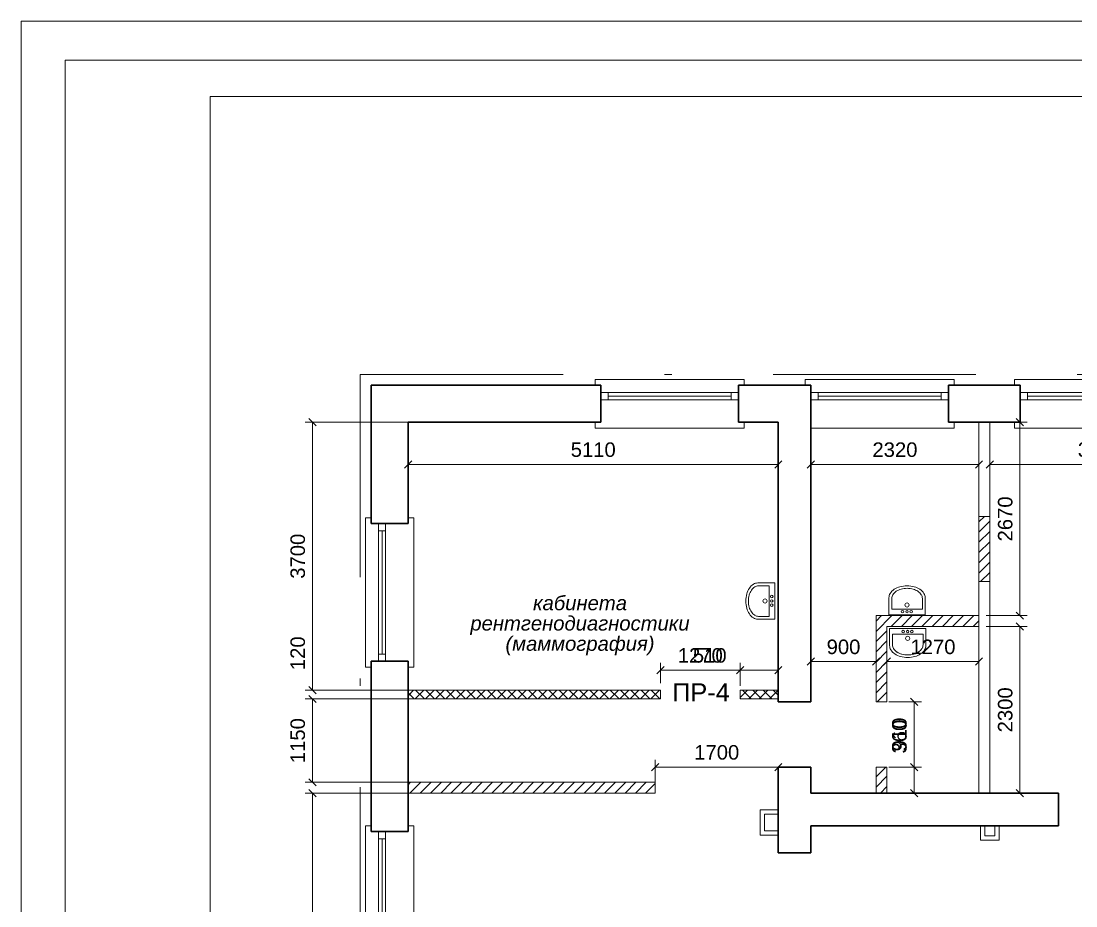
# Model space of a CAD drawing. Header units: metres. Extents: x 14591 to 15202, y 5442 to 5571.
# Drawn here: x 14765.25 to 14779.81, y 5496.13 to 5508.34 of the extents above; entities that cross this region are included whole.
import ezdxf
from ezdxf.enums import TextEntityAlignment as Align

# ---------------------------------------------------------------- set-up
doc = ezdxf.new("R2010")
doc.units = ezdxf.units.M
doc.header["$MEASUREMENT"] = 0
doc.linetypes.add('DGN Style 4', pattern=[5.601258, 2.79888, -1.39944, 0.003499, -1.39944])
doc.layers.get('Defpoints').update_dxf_attribs({"lineweight": 0})
for name, color, linetype, lineweight in [('Level 44', 7, 'Continuous', 0), ('Level 50', 7, 'Continuous', 0), ('Level 63', 7, 'Continuous', 0), ('Стены', 7, 'Continuous', 13)]:
    doc.layers.add(name, color=color, linetype=linetype, lineweight=lineweight)
doc.styles.add('Style-Arial', font='arial.ttf')
doc.styles.add('Style-Arial IF', font='ariali.ttf')
doc.styles.add('Style-txt', font='txt.shx')
doc.dimstyles.new('100', dxfattribs={"dimtxt": 0.25, "dimasz": 0.1875, "dimexe": 0.125, "dimexo": 0.125, "dimgap": 0.0625, "dimtad": 1, "dimdec": 0, "dimlfac": 1000, "dimzin": 11, "dimdsep": 46, "dimtxsty": 'Style-txt', "dimblk": 'OBLIQUE', "dimcen": 0.09, "dimadec": 0, "dimazin": 3, "dimtfac": 1, "dimtdec": 0, "dimtmove": 0, "dimatfit": 3, "dimldrblk": 'TerminatorOpen', "dimfxl": 1, "dimfrac": 2, "dimtzin": 11, "dimlwd": 0, "dimlwe": 0, "dimarcsym": 0})

# ---------------------------------------------------------------- blocks, each defined once
blk = doc.blocks.new('*U150')
at = {"layer": 'Level 50', "color": 7, "linetype": 'Continuous', "lineweight": 0}
for p, q in [((-20.487, 14.5), (20.513, 14.5)), ((-20.487, -14.5), (-20.487, 14.5))]:
    blk.add_line(p, q, dxfattribs=at)
at = {"layer": 'Level 50', "color": 7, "linetype": 'Continuous', "lineweight": 13}
for q in [(20.013, 14), (-18.487, -14)]:
    blk.add_line((-18.487, 14), q, dxfattribs=at)
blk = doc.blocks.new('формат_А3')
at = {"layer": 'Level 50', "color": 7, "linetype": 'Continuous', "lineweight": 13}
blk.add_blockref('*U150', (20.487, -14.5), dxfattribs=at)
blk = doc.blocks.new('*U54')
at = {"layer": 'Стены', "color": 7, "linetype": 'Continuous', "lineweight": 0}
for p, q in [((-0.335, -1.03), (-0.335, 1.03)), ((-0.255, 1.03), (-0.335, 1.03)), ((0.335, 1.03), (0.255, 1.03)), ((0.335, -1.03), (0.335, 1.03)), ((-0.155, 0.85), (-0.155, -0.85)), ((-0.105, 0.85), (-0.105, -0.85)), ((-0.055, 0.85), (-0.055, -0.85)), ((-0.255, -1.03), (-0.335, -1.03)), ((0.255, -1.03), (0.335, -1.03))]:
    blk.add_line(p, q, dxfattribs=at)
at = {"layer": 'Стены', "color": 7, "linetype": 'Continuous', "lineweight": 30}
for p, q in [((0.255, 0.95), (-0.255, 0.95)), ((0.255, -0.95), (-0.255, -0.95))]:
    blk.add_line(p, q, dxfattribs=at)
at = {"layer": 'Стены', "color": 7, "linetype": 'Continuous', "lineweight": 13, "flags": 128}
for points in [[(-0.155, 0.85), (-0.155, 0.95), (-0.055, 0.95), (-0.055, 0.85), (-0.155, 0.85)], [(-0.155, -0.95), (-0.155, -0.85), (-0.055, -0.85), (-0.055, -0.95), (-0.155, -0.95)]]:
    blk.add_lwpolyline(points, close=True, dxfattribs=at)
blk = doc.blocks.new('*U50')
at = {"layer": 'Стены', "color": 7, "linetype": 'Continuous', "lineweight": 0}
for p, q in [((-1.03, 0.335), (1.03, 0.335)), ((-1.03, 0.255), (-1.03, 0.335)), ((1.03, 0.255), (1.03, 0.335)), ((0.85, 0.155), (-0.85, 0.155)), ((0.85, 0.105), (-0.85, 0.105)), ((0.85, 0.055), (-0.85, 0.055)), ((1.03, -0.335), (1.03, -0.255)), ((-0.95, -0.335), (1.03, -0.335))]:
    blk.add_line(p, q, dxfattribs=at)
at = {"layer": 'Стены', "color": 7, "linetype": 'Continuous', "lineweight": 30}
for p, q in [((-0.95, -0.255), (-0.95, 0.255)), ((0.95, -0.255), (0.95, 0.255))]:
    blk.add_line(p, q, dxfattribs=at)
at = {"layer": 'Стены', "color": 7, "linetype": 'Continuous', "lineweight": 13, "flags": 128}
for points in [[(-0.95, 0.155), (-0.85, 0.155), (-0.85, 0.055), (-0.95, 0.055), (-0.95, 0.155)], [(0.85, 0.155), (0.95, 0.155), (0.95, 0.055), (0.85, 0.055), (0.85, 0.155)]]:
    blk.add_lwpolyline(points, close=True, dxfattribs=at)
blk = doc.blocks.new('_Oblique')
at = {"color": 0, "linetype": 'ByBlock', "lineweight": -2}
blk.add_line((0.5, 0.5), (-0.5, -0.5), dxfattribs=at)
blk = doc.blocks.new('*D163')
at = {"color": 7, "linetype": 'Continuous', "lineweight": 0, "transparency": 16777216}
for p, q in [((14776.149, 5502.703), (14776.149, 5502.121)), ((14778.469, 5502.703), (14778.469, 5502.121))]:
    blk.add_line(p, q, dxfattribs=at)
at = {"color": 0, "linetype": 'Continuous', "lineweight": 0, "transparency": 16777216}
blk.add_line((14778.469, 5502.221), (14776.149, 5502.221), dxfattribs=at)
at = {"layer": 'Defpoints', "color": 0, "linetype": 'Continuous', "lineweight": 40, "transparency": 16777216}
for p in [(14776.149, 5502.803), (14778.469, 5502.803), (14776.149, 5502.221)]:
    blk.add_point(p, dxfattribs=at)
at = {"color": 0, "linetype": 'Continuous', "lineweight": 0, "transparency": 16777216, "xscale": 0.1, "yscale": 0.1, "zscale": 0.1, "rotation": 180}
blk.add_blockref('_Oblique', (14776.149, 5502.221), dxfattribs=at)
at = {"color": 0, "linetype": 'Continuous', "lineweight": 0, "transparency": 16777216, "xscale": 0.1, "yscale": 0.1, "zscale": 0.1}
blk.add_blockref('_Oblique', (14778.469, 5502.221), dxfattribs=at)
at = {"color": 0, "linetype": 'Continuous', "lineweight": 0, "transparency": 16777216, "insert": (14777.309, 5502.423), "char_height": 0.2, "attachment_point": 5, "style": 'Style-Arial'}
blk.add_mtext('2320', dxfattribs=at)
blk = doc.blocks.new('TerminatorOpen')
at = {"color": 0, "linetype": 'ByBlock', "lineweight": -2}
for q in [(-1, 0.5), (-1, 0), (-1, -0.5)]:
    blk.add_line((0, 0), q, dxfattribs=at)
blk = doc.blocks.new('*D164')
at = {"color": 7, "linetype": 'Continuous', "lineweight": 0, "transparency": 16777216}
for p, q in [((14778.619, 5502.703), (14778.619, 5502.121)), ((14781.669, 5502.703), (14781.669, 5502.121))]:
    blk.add_line(p, q, dxfattribs=at)
at = {"color": 0, "linetype": 'Continuous', "lineweight": 0, "transparency": 16777216}
blk.add_line((14778.619, 5502.221), (14781.669, 5502.221), dxfattribs=at)
at = {"layer": 'Defpoints', "color": 0, "linetype": 'Continuous', "lineweight": 40, "transparency": 16777216}
for p in [(14778.619, 5502.803), (14781.669, 5502.803), (14781.669, 5502.221)]:
    blk.add_point(p, dxfattribs=at)
at = {"color": 0, "linetype": 'Continuous', "lineweight": 0, "transparency": 16777216, "xscale": 0.1, "yscale": 0.1, "zscale": 0.1, "rotation": 180}
blk.add_blockref('_Oblique', (14778.619, 5502.221), dxfattribs=at)
at = {"color": 0, "linetype": 'Continuous', "lineweight": 0, "transparency": 16777216, "xscale": 0.1, "yscale": 0.1, "zscale": 0.1}
blk.add_blockref('_Oblique', (14781.669, 5502.221), dxfattribs=at)
at = {"color": 0, "linetype": 'Continuous', "lineweight": 0, "transparency": 16777216, "insert": (14780.144, 5502.423), "char_height": 0.2, "attachment_point": 5, "style": 'Style-Arial'}
blk.add_mtext('3050', dxfattribs=at)
blk = doc.blocks.new('ум6')
at = {"layer": 'Стены', "color": 7, "linetype": 'Continuous', "lineweight": 0}
for p, q in [((-0.325, 0), (-0.325, -0.306)), ((0.325, 0), (-0.325, 0)), ((0.325, -0.306), (0.325, 0)), ((-0.274, -0.103), (-0.274, -0.294)), ((0.275, -0.103), (-0.274, -0.103)), ((0.275, -0.294), (0.275, -0.103))]:
    blk.add_line(p, q, dxfattribs=at)
for centre, radius in [((-0.082, -0.054), 0.0217), ((-0.001, -0.176), 0.0383), ((-0.001, -0.054), 0.0217), ((0.074, -0.054), 0.0217)]:
    blk.add_circle(centre, radius, dxfattribs=at)
for centre, radius, start, end in [((-0.18, -0.306), 0.145, 180, 212.1154), ((-0.151, -0.294), 0.122, 180, 212.1154), ((-0.079, -0.248), 0.208, 212.1154, 236.5784), ((0.08, -0.248), 0.208, 303.4216, 327.8846), ((0.153, -0.294), 0.122, 327.8846, 0), ((0.18, -0.306), 0.145, 327.8846, 0), ((-0.094, -0.251), 0.247, 212.1154, 236.5784), ((-0.037, -0.165), 0.35, 236.5784, 254.7118), ((-0.031, -0.175), 0.295, 236.5784, 254.7118), ((0, -0.029), 0.491, 254.7118, 270), ((0.001, -0.061), 0.414, 254.7118, 270), ((0, -0.029), 0.491, 270, 285.2882), ((0.001, -0.061), 0.414, 270, 285.2882), ((0.032, -0.175), 0.295, 285.2882, 303.4216), ((0.037, -0.165), 0.35, 285.2882, 303.4216), ((0.094, -0.251), 0.247, 303.4216, 327.8846)]:
    blk.add_arc(centre, radius, start, end, dxfattribs=at)
blk = doc.blocks.new('*D169')
at = {"color": 7, "linetype": 'Continuous', "lineweight": 0, "transparency": 16777216}
for p, q in [((14777.199, 5499.883), (14777.199, 5499.399)), ((14778.469, 5499.883), (14778.469, 5499.399))]:
    blk.add_line(p, q, dxfattribs=at)
at = {"color": 0, "linetype": 'Continuous', "lineweight": 0, "transparency": 16777216}
blk.add_line((14777.199, 5499.499), (14778.469, 5499.499), dxfattribs=at)
at = {"layer": 'Defpoints', "color": 0, "linetype": 'Continuous', "lineweight": 40, "transparency": 16777216}
for p in [(14777.199, 5499.983), (14778.469, 5499.983), (14778.469, 5499.499)]:
    blk.add_point(p, dxfattribs=at)
at = {"color": 0, "linetype": 'Continuous', "lineweight": 0, "transparency": 16777216, "xscale": 0.1, "yscale": 0.1, "zscale": 0.1, "rotation": 180}
blk.add_blockref('_Oblique', (14777.199, 5499.499), dxfattribs=at)
at = {"color": 0, "linetype": 'Continuous', "lineweight": 0, "transparency": 16777216, "xscale": 0.1, "yscale": 0.1, "zscale": 0.1}
blk.add_blockref('_Oblique', (14778.469, 5499.499), dxfattribs=at)
at = {"color": 0, "linetype": 'Continuous', "lineweight": 0, "transparency": 16777216, "insert": (14777.834, 5499.701), "char_height": 0.2, "attachment_point": 5, "style": 'Style-Arial'}
blk.add_mtext('1270', dxfattribs=at)
blk = doc.blocks.new('*D170')
at = {"color": 7, "linetype": 'Continuous', "lineweight": 0, "transparency": 16777216}
for p, q in [((14770.589, 5502.703), (14770.589, 5502.121)), ((14775.699, 5502.703), (14775.699, 5502.121))]:
    blk.add_line(p, q, dxfattribs=at)
at = {"color": 0, "linetype": 'Continuous', "lineweight": 0, "transparency": 16777216}
blk.add_line((14770.589, 5502.221), (14775.699, 5502.221), dxfattribs=at)
at = {"layer": 'Defpoints', "color": 0, "linetype": 'Continuous', "lineweight": 40, "transparency": 16777216}
for p in [(14770.589, 5502.803), (14775.699, 5502.803), (14775.699, 5502.221)]:
    blk.add_point(p, dxfattribs=at)
at = {"color": 0, "linetype": 'Continuous', "lineweight": 0, "transparency": 16777216, "xscale": 0.1, "yscale": 0.1, "zscale": 0.1, "rotation": 180}
blk.add_blockref('_Oblique', (14770.589, 5502.221), dxfattribs=at)
at = {"color": 0, "linetype": 'Continuous', "lineweight": 0, "transparency": 16777216, "xscale": 0.1, "yscale": 0.1, "zscale": 0.1}
blk.add_blockref('_Oblique', (14775.699, 5502.221), dxfattribs=at)
at = {"color": 0, "linetype": 'Continuous', "lineweight": 0, "transparency": 16777216, "insert": (14773.144, 5502.423), "char_height": 0.2, "attachment_point": 5, "style": 'Style-Arial'}
blk.add_mtext('5110', dxfattribs=at)
blk = doc.blocks.new('*D171')
at = {"color": 7, "linetype": 'Continuous', "lineweight": 0, "transparency": 16777216}
for p, q in [((14771.877, 5502.803), (14769.168, 5502.803)), ((14771.877, 5499.103), (14769.168, 5499.103))]:
    blk.add_line(p, q, dxfattribs=at)
at = {"color": 0, "linetype": 'Continuous', "lineweight": 0, "transparency": 16777216}
blk.add_line((14769.268, 5502.803), (14769.268, 5499.103), dxfattribs=at)
at = {"layer": 'Defpoints', "color": 0, "linetype": 'Continuous', "lineweight": 40, "transparency": 16777216}
for p in [(14771.977, 5502.803), (14769.268, 5499.103), (14771.977, 5499.103)]:
    blk.add_point(p, dxfattribs=at)
at = {"color": 0, "linetype": 'Continuous', "lineweight": 0, "transparency": 16777216, "xscale": 0.1, "yscale": 0.1, "zscale": 0.1}
for p, rotation in [((14769.268, 5502.803), 90), ((14769.268, 5499.103), 270)]:
    blk.add_blockref('_Oblique', p, dxfattribs=dict(at, rotation=rotation))
at = {"color": 0, "linetype": 'Continuous', "lineweight": 0, "transparency": 16777216, "insert": (14769.066, 5500.953), "char_height": 0.2, "attachment_point": 5, "rotation": 90, "style": 'Style-Arial'}
blk.add_mtext('3700', dxfattribs=at)
blk = doc.blocks.new('*D172')
at = {"color": 7, "linetype": 'Continuous', "lineweight": 0, "transparency": 16777216}
for p, q in [((14771.877, 5497.683), (14769.168, 5497.683)), ((14771.877, 5493.203), (14769.168, 5493.203))]:
    blk.add_line(p, q, dxfattribs=at)
at = {"color": 0, "linetype": 'Continuous', "lineweight": 0, "transparency": 16777216}
blk.add_line((14769.268, 5497.683), (14769.268, 5493.203), dxfattribs=at)
at = {"layer": 'Defpoints', "color": 0, "linetype": 'Continuous', "lineweight": 40, "transparency": 16777216}
for p in [(14771.977, 5497.683), (14769.268, 5493.203), (14771.977, 5493.203)]:
    blk.add_point(p, dxfattribs=at)
at = {"color": 0, "linetype": 'Continuous', "lineweight": 0, "transparency": 16777216, "xscale": 0.1, "yscale": 0.1, "zscale": 0.1}
for p, rotation in [((14769.268, 5497.683), 90), ((14769.268, 5493.203), 270)]:
    blk.add_blockref('_Oblique', p, dxfattribs=dict(at, rotation=rotation))
at = {"color": 0, "linetype": 'Continuous', "lineweight": 0, "transparency": 16777216, "insert": (14769.066, 5495.443), "char_height": 0.2, "attachment_point": 5, "rotation": 90, "style": 'Style-Arial'}
blk.add_mtext('4480', dxfattribs=at)
blk = doc.blocks.new('*D174')
at = {"color": 7, "linetype": 'Continuous', "lineweight": 0, "transparency": 16777216}
for p, q in [((14771.877, 5498.983), (14769.168, 5498.983)), ((14771.877, 5497.833), (14769.168, 5497.833))]:
    blk.add_line(p, q, dxfattribs=at)
at = {"color": 0, "linetype": 'Continuous', "lineweight": 0, "transparency": 16777216}
blk.add_line((14769.268, 5498.983), (14769.268, 5497.833), dxfattribs=at)
at = {"layer": 'Defpoints', "color": 0, "linetype": 'Continuous', "lineweight": 40, "transparency": 16777216}
for p in [(14771.977, 5498.983), (14769.268, 5497.833), (14771.977, 5497.833)]:
    blk.add_point(p, dxfattribs=at)
at = {"color": 0, "linetype": 'Continuous', "lineweight": 0, "transparency": 16777216, "xscale": 0.1, "yscale": 0.1, "zscale": 0.1}
for p, rotation in [((14769.268, 5498.983), 90), ((14769.268, 5497.833), 270)]:
    blk.add_blockref('_Oblique', p, dxfattribs=dict(at, rotation=rotation))
at = {"color": 0, "linetype": 'Continuous', "lineweight": 0, "transparency": 16777216, "insert": (14769.066, 5498.408), "char_height": 0.2, "attachment_point": 5, "rotation": 90, "style": 'Style-Arial'}
blk.add_mtext('1150', dxfattribs=at)
blk = doc.blocks.new('*D175')
at = {"color": 7, "linetype": 'Continuous', "lineweight": 0, "transparency": 16777216}
blk.add_line((14773.999, 5497.783), (14773.999, 5498.143), dxfattribs=at)
at = {"color": 0, "linetype": 'Continuous', "lineweight": 0, "transparency": 16777216}
blk.add_line((14773.999, 5498.043), (14775.699, 5498.043), dxfattribs=at)
at = {"layer": 'Defpoints', "color": 0, "linetype": 'Continuous', "lineweight": 40, "transparency": 16777216}
for p in [(14775.699, 5498.043), (14775.699, 5498.043), (14773.999, 5497.683)]:
    blk.add_point(p, dxfattribs=at)
at = {"color": 0, "linetype": 'Continuous', "lineweight": 0, "transparency": 16777216, "xscale": 0.1, "yscale": 0.1, "zscale": 0.1, "rotation": 180}
blk.add_blockref('_Oblique', (14773.999, 5498.043), dxfattribs=at)
at = {"color": 0, "linetype": 'Continuous', "lineweight": 0, "transparency": 16777216, "xscale": 0.1, "yscale": 0.1, "zscale": 0.1}
blk.add_blockref('_Oblique', (14775.699, 5498.043), dxfattribs=at)
at = {"color": 0, "linetype": 'Continuous', "lineweight": 0, "transparency": 16777216, "insert": (14774.849, 5498.245), "char_height": 0.2, "attachment_point": 5, "style": 'Style-Arial'}
blk.add_mtext('1700', dxfattribs=at)
blk = doc.blocks.new('*D183')
at = {"color": 7, "linetype": 'Continuous', "lineweight": 0, "transparency": 16777216}
for p, q in [((14775.172, 5499.166), (14775.172, 5499.481)), ((14775.699, 5499.203), (14775.699, 5499.481))]:
    blk.add_line(p, q, dxfattribs=at)
at = {"color": 0, "linetype": 'Continuous', "lineweight": 0, "transparency": 16777216}
for p, q in [((14775.172, 5499.381), (14774.431, 5499.381)), ((14775.699, 5499.381), (14775.172, 5499.381))]:
    blk.add_line(p, q, dxfattribs=at)
at = {"layer": 'Defpoints', "color": 0, "linetype": 'Continuous', "lineweight": 40, "transparency": 16777216}
for p in [(14775.172, 5499.381), (14775.172, 5499.066), (14775.699, 5499.103)]:
    blk.add_point(p, dxfattribs=at)
at = {"color": 0, "linetype": 'Continuous', "lineweight": 0, "transparency": 16777216, "xscale": 0.1, "yscale": 0.1, "zscale": 0.1, "rotation": 180}
blk.add_blockref('_Oblique', (14775.172, 5499.381), dxfattribs=at)
at = {"color": 0, "linetype": 'Continuous', "lineweight": 0, "transparency": 16777216, "xscale": 0.1, "yscale": 0.1, "zscale": 0.1}
blk.add_blockref('_Oblique', (14775.699, 5499.381), dxfattribs=at)
at = {"color": 0, "linetype": 'Continuous', "lineweight": 0, "transparency": 16777216, "insert": (14774.752, 5499.583), "char_height": 0.2, "attachment_point": 5, "style": 'Style-Arial'}
blk.add_mtext('510', dxfattribs=at)
blk = doc.blocks.new('*D187')
at = {"color": 7, "linetype": 'Continuous', "lineweight": 0, "transparency": 16777216}
for p, q in [((14778.569, 5499.983), (14779.134, 5499.983)), ((14778.569, 5497.683), (14779.134, 5497.683))]:
    blk.add_line(p, q, dxfattribs=at)
at = {"color": 0, "linetype": 'Continuous', "lineweight": 0, "transparency": 16777216}
blk.add_line((14779.034, 5499.983), (14779.034, 5497.683), dxfattribs=at)
at = {"layer": 'Defpoints', "color": 0, "linetype": 'Continuous', "lineweight": 40, "transparency": 16777216}
for p in [(14778.469, 5499.983), (14778.469, 5497.683), (14779.034, 5497.683)]:
    blk.add_point(p, dxfattribs=at)
at = {"color": 0, "linetype": 'Continuous', "lineweight": 0, "transparency": 16777216, "xscale": 0.1, "yscale": 0.1, "zscale": 0.1}
for p, rotation in [((14779.034, 5499.983), 90), ((14779.034, 5497.683), 270)]:
    blk.add_blockref('_Oblique', p, dxfattribs=dict(at, rotation=rotation))
at = {"color": 0, "linetype": 'Continuous', "lineweight": 0, "transparency": 16777216, "insert": (14778.832, 5498.833), "char_height": 0.2, "attachment_point": 5, "rotation": 90, "style": 'Style-Arial'}
blk.add_mtext('2300', dxfattribs=at)
blk = doc.blocks.new('*D188')
at = {"color": 7, "linetype": 'Continuous', "lineweight": 0, "transparency": 16777216}
for p, q in [((14778.569, 5502.803), (14779.134, 5502.803)), ((14778.569, 5500.133), (14779.134, 5500.133))]:
    blk.add_line(p, q, dxfattribs=at)
at = {"color": 0, "linetype": 'Continuous', "lineweight": 0, "transparency": 16777216}
blk.add_line((14779.034, 5502.803), (14779.034, 5500.133), dxfattribs=at)
at = {"layer": 'Defpoints', "color": 0, "linetype": 'Continuous', "lineweight": 40, "transparency": 16777216}
for p in [(14778.469, 5502.803), (14778.469, 5500.133), (14779.034, 5500.133)]:
    blk.add_point(p, dxfattribs=at)
at = {"color": 0, "linetype": 'Continuous', "lineweight": 0, "transparency": 16777216, "xscale": 0.1, "yscale": 0.1, "zscale": 0.1}
for p, rotation in [((14779.034, 5502.803), 90), ((14779.034, 5500.133), 270)]:
    blk.add_blockref('_Oblique', p, dxfattribs=dict(at, rotation=rotation))
at = {"color": 0, "linetype": 'Continuous', "lineweight": 0, "transparency": 16777216, "insert": (14778.832, 5501.468), "char_height": 0.2, "attachment_point": 5, "rotation": 90, "style": 'Style-Arial'}
blk.add_mtext('2670', dxfattribs=at)
blk = doc.blocks.new('*D189')
at = {"color": 7, "linetype": 'Continuous', "lineweight": 0, "transparency": 16777216}
for p, q in [((14777.049, 5500.033), (14777.049, 5499.399)), ((14776.149, 5499.888), (14776.149, 5499.399))]:
    blk.add_line(p, q, dxfattribs=at)
at = {"color": 0, "linetype": 'Continuous', "lineweight": 0, "transparency": 16777216}
blk.add_line((14777.049, 5499.499), (14776.149, 5499.499), dxfattribs=at)
at = {"layer": 'Defpoints', "color": 0, "linetype": 'Continuous', "lineweight": 40, "transparency": 16777216}
for p in [(14777.049, 5500.133), (14776.149, 5499.988), (14776.149, 5499.499)]:
    blk.add_point(p, dxfattribs=at)
at = {"color": 0, "linetype": 'Continuous', "lineweight": 0, "transparency": 16777216, "xscale": 0.1, "yscale": 0.1, "zscale": 0.1, "rotation": 180}
blk.add_blockref('_Oblique', (14776.149, 5499.499), dxfattribs=at)
at = {"color": 0, "linetype": 'Continuous', "lineweight": 0, "transparency": 16777216, "xscale": 0.1, "yscale": 0.1, "zscale": 0.1}
blk.add_blockref('_Oblique', (14777.049, 5499.499), dxfattribs=at)
at = {"color": 0, "linetype": 'Continuous', "lineweight": 0, "transparency": 16777216, "insert": (14776.599, 5499.701), "char_height": 0.2, "attachment_point": 5, "style": 'Style-Arial'}
blk.add_mtext('900', dxfattribs=at)
blk = doc.blocks.new('*D190')
at = {"color": 0, "linetype": 'Continuous', "lineweight": 0, "transparency": 16777216}
for p, q in [((14777.574, 5498.043), (14777.574, 5498.784)), ((14777.574, 5497.683), (14777.574, 5498.043))]:
    blk.add_line(p, q, dxfattribs=at)
at = {"color": 7, "linetype": 'Continuous', "lineweight": 0, "transparency": 16777216}
for p, q in [((14777.299, 5498.043), (14777.674, 5498.043)), ((14777.299, 5497.683), (14777.674, 5497.683))]:
    blk.add_line(p, q, dxfattribs=at)
at = {"layer": 'Defpoints', "color": 0, "linetype": 'Continuous', "lineweight": 40, "transparency": 16777216}
for p in [(14777.199, 5498.043), (14777.574, 5498.043), (14777.199, 5497.683)]:
    blk.add_point(p, dxfattribs=at)
at = {"color": 0, "linetype": 'Continuous', "lineweight": 0, "transparency": 16777216, "xscale": 0.1, "yscale": 0.1, "zscale": 0.1}
for p, rotation in [((14777.574, 5498.043), 90), ((14777.574, 5497.683), 270)]:
    blk.add_blockref('_Oblique', p, dxfattribs=dict(at, rotation=rotation))
at = {"color": 0, "linetype": 'Continuous', "lineweight": 0, "transparency": 16777216, "insert": (14777.372, 5498.464), "char_height": 0.2, "attachment_point": 5, "rotation": 90, "style": 'Style-Arial'}
blk.add_mtext('360', dxfattribs=at)
blk = doc.blocks.new('*D191')
at = {"color": 7, "linetype": 'Continuous', "lineweight": 0, "transparency": 16777216}
for p, q in [((14777.224, 5498.943), (14777.674, 5498.943)), ((14777.224, 5498.043), (14777.674, 5498.043))]:
    blk.add_line(p, q, dxfattribs=at)
at = {"color": 0, "linetype": 'Continuous', "lineweight": 0, "transparency": 16777216}
blk.add_line((14777.574, 5498.943), (14777.574, 5498.043), dxfattribs=at)
at = {"layer": 'Defpoints', "color": 0, "linetype": 'Continuous', "lineweight": 40, "transparency": 16777216}
for p in [(14777.124, 5498.943), (14777.124, 5498.043), (14777.574, 5498.043)]:
    blk.add_point(p, dxfattribs=at)
at = {"color": 0, "linetype": 'Continuous', "lineweight": 0, "transparency": 16777216, "xscale": 0.1, "yscale": 0.1, "zscale": 0.1}
for p, rotation in [((14777.574, 5498.943), 90), ((14777.574, 5498.043), 270)]:
    blk.add_blockref('_Oblique', p, dxfattribs=dict(at, rotation=rotation))
at = {"color": 0, "linetype": 'Continuous', "lineweight": 0, "transparency": 16777216, "insert": (14777.372, 5498.493), "char_height": 0.2, "attachment_point": 5, "rotation": 90, "style": 'Style-Arial'}
blk.add_mtext('910', dxfattribs=at)
blk = doc.blocks.new('*D273')
at = {"color": 0, "linetype": 'Continuous', "lineweight": 0, "transparency": 16777216}
for p, q in [((14769.268, 5499.103), (14769.268, 5499.925)), ((14769.268, 5498.983), (14769.268, 5498.883))]:
    blk.add_line(p, q, dxfattribs=at)
at = {"color": 7, "linetype": 'Continuous', "lineweight": 0, "transparency": 16777216}
for p, q in [((14770.489, 5499.103), (14769.168, 5499.103)), ((14770.489, 5498.983), (14769.168, 5498.983))]:
    blk.add_line(p, q, dxfattribs=at)
at = {"layer": 'Defpoints', "color": 0, "linetype": 'Continuous', "lineweight": 40, "transparency": 16777216}
for p in [(14769.268, 5498.983), (14770.589, 5499.103), (14770.589, 5498.983)]:
    blk.add_point(p, dxfattribs=at)
at = {"color": 0, "linetype": 'Continuous', "lineweight": 0, "transparency": 16777216, "xscale": 0.1, "yscale": 0.1, "zscale": 0.1}
for p, rotation in [((14769.268, 5499.103), 270), ((14769.268, 5498.983), 90)]:
    blk.add_blockref('_Oblique', p, dxfattribs=dict(at, rotation=rotation))
at = {"color": 0, "linetype": 'Continuous', "lineweight": 0, "transparency": 16777216, "insert": (14769.066, 5499.614), "char_height": 0.2, "attachment_point": 5, "rotation": 90, "style": 'Style-Arial'}
blk.add_mtext('120', dxfattribs=at)
blk = doc.blocks.new('*D284')
at = {"color": 7, "linetype": 'Continuous', "lineweight": 0, "transparency": 16777216}
for p, q in [((14774.072, 5499.203), (14774.072, 5499.481)), ((14775.172, 5499.203), (14775.172, 5499.481))]:
    blk.add_line(p, q, dxfattribs=at)
at = {"color": 0, "linetype": 'Continuous', "lineweight": 0, "transparency": 16777216}
blk.add_line((14774.072, 5499.381), (14775.172, 5499.381), dxfattribs=at)
at = {"layer": 'Defpoints', "color": 0, "linetype": 'Continuous', "lineweight": 40, "transparency": 16777216}
for p in [(14775.172, 5499.381), (14774.072, 5499.103), (14775.172, 5499.103)]:
    blk.add_point(p, dxfattribs=at)
at = {"color": 0, "linetype": 'Continuous', "lineweight": 0, "transparency": 16777216, "xscale": 0.1, "yscale": 0.1, "zscale": 0.1, "rotation": 180}
blk.add_blockref('_Oblique', (14774.072, 5499.381), dxfattribs=at)
at = {"color": 0, "linetype": 'Continuous', "lineweight": 0, "transparency": 16777216, "xscale": 0.1, "yscale": 0.1, "zscale": 0.1}
blk.add_blockref('_Oblique', (14775.172, 5499.381), dxfattribs=at)
at = {"color": 0, "linetype": 'Continuous', "lineweight": 0, "transparency": 16777216, "insert": (14774.622, 5499.583), "char_height": 0.2, "attachment_point": 5, "style": 'Style-Arial'}
blk.add_mtext('1270', dxfattribs=at)

msp = doc.modelspace()

# ---------------------------------------------------------------- hatches: boundary and pattern name
at = {"linetype": 'Continuous', "lineweight": 13}
h = msp.add_hatch(dxfattribs=at)
h.set_pattern_fill('HATCH', color=5, style=0, pattern_type=2)
h.set_pattern_definition([(45, (14779.04811, 5501.15897), (-0.070711, 0.070711), [])])
h.paths.add_polyline_path([(14778.46866947, 5500.60303145), (14778.61866947, 5500.60303145), (14778.61866947, 5501.50303145), (14778.46866947, 5501.50303145)])
h = msp.add_hatch(dxfattribs=at)
h.set_pattern_fill('HATCH', color=5, style=0, pattern_type=2)
h.set_pattern_definition([(45, (14777.17846, 5500.04615), (-0.0707107, 0.0707107), [])])
h.paths.add_polyline_path([(14778.46866947, 5500.13303145), (14777.04866947, 5500.13303145), (14777.04866947, 5498.94303145), (14777.19866947, 5498.94303145), (14777.19866947, 5499.98303145), (14778.46866947, 5499.98303145)])
h = msp.add_hatch(dxfattribs=at)
h.set_pattern_fill('CROSSHATCH', color=5, style=0, pattern_type=2)
h.set_pattern_definition([(45, (14771.88022, 5499.04684), (-0.0707107, 0.0707107), []), (135, (14771.88022, 5499.04684), (-0.0707107, -0.0707107), [])])
h.paths.add_polyline_path([(14770.58866947, 5498.98303145), (14774.07230383, 5498.98303145), (14774.07230383, 5499.10303145), (14770.58866947, 5499.10303145)])
h = msp.add_hatch(dxfattribs=at)
h.set_pattern_fill('CROSSHATCH', color=5, style=0, pattern_type=2)
h.set_pattern_definition([(45, (14775.52178, 5499.06953), (-0.07071, 0.07071), []), (135, (14775.52178, 5499.06953), (-0.07071, -0.07071), [])])
h.paths.add_polyline_path([(14775.17230383, 5498.98303145), (14775.69866947, 5498.98303145), (14775.69866947, 5499.10303145), (14775.17230383, 5499.10303145), (14775.17230383, 5499.02803145)])
h = msp.add_hatch(dxfattribs=at)
h.set_pattern_fill('HATCH', color=5, style=0, pattern_type=2)
h.set_pattern_definition([(45, (14777.44873, 5498.02433), (-0.07071, 0.07071), [])])
h.paths.add_polyline_path([(14777.19866947, 5497.68303145), (14777.19866947, 5498.04303145), (14777.04866947, 5498.04303145), (14777.04866947, 5497.68303145)])
h = msp.add_hatch(dxfattribs=at)
h.set_pattern_fill('HATCH', color=5, style=0, pattern_type=2)
h.set_pattern_definition([(45, (14772.08197, 5497.73636), (-0.0707107, 0.0707107), [])])
h.paths.add_polyline_path([(14772.64025784, 5497.68303145), (14773.99866947, 5497.68303145), (14773.99866947, 5497.83303145), (14770.58866947, 5497.83303145), (14770.58866947, 5497.68303145), (14772.04025784, 5497.68303145)])

# ---------------------------------------------------------------- linework, layer by layer
at = {"color": 5, "linetype": 'Continuous', "lineweight": 13}
for p, q in [((14778.46866947, 5500.60303145), (14778.46866947, 5501.50303145)), ((14778.61866947, 5501.50303145), (14778.61866947, 5500.60303145)), ((14777.04866947, 5500.13303145), (14777.04866947, 5498.94303145)), ((14777.04866947, 5500.13303145), (14778.46866947, 5500.13303145)), ((14777.19866947, 5499.98303145), (14778.46866947, 5499.98303145)), ((14777.19866947, 5499.98303145), (14777.19866947, 5498.94303145)), ((14770.58866947, 5499.10303145), (14774.07230383, 5499.10303145)), ((14770.58866947, 5498.98303145), (14774.07230383, 5498.98303145)), ((14774.07230383, 5499.10303145), (14774.07230383, 5498.98303145)), ((14775.17230383, 5499.10303145), (14775.17230383, 5498.98303145)), ((14775.17230383, 5499.10303145), (14775.69866947, 5499.10303145)), ((14775.17230383, 5498.98303145), (14775.69866947, 5498.98303145)), ((14777.04866947, 5498.94303145), (14777.19866947, 5498.94303145)), ((14777.04866947, 5498.04303145), (14777.19866947, 5498.04303145)), ((14777.04866947, 5498.04303145), (14777.04866947, 5497.68303145)), ((14777.19866947, 5498.04303145), (14777.19866947, 5497.68303145)), ((14773.99866947, 5497.83303145), (14770.58866947, 5497.83303145)), ((14773.99866947, 5497.83303145), (14773.99866947, 5497.68303145)), ((14773.99866947, 5497.68303145), (14770.58866947, 5497.68303145))]:
    msp.add_line(p, q, dxfattribs=at)
at = {"color": 5, "linetype": 'Continuous', "lineweight": 13, "flags": 128}
for points in [[(14778.46866947, 5500.60303145), (14778.61866947, 5500.60303145), (14778.61866947, 5501.50303145), (14778.46866947, 5501.50303145), (14778.46866947, 5500.60303145)], [(14778.46866947, 5500.13303145), (14777.04866947, 5500.13303145), (14777.04866947, 5498.94303145), (14777.19866947, 5498.94303145), (14777.19866947, 5499.98303145), (14778.46866947, 5499.98303145), (14778.46866947, 5500.13303145)], [(14770.58866947, 5498.98303145), (14774.07230383, 5498.98303145), (14774.07230383, 5499.10303145), (14770.58866947, 5499.10303145), (14770.58866947, 5498.98303145)], [(14775.17230383, 5498.98303145), (14775.69866947, 5498.98303145), (14775.69866947, 5499.10303145), (14775.17230383, 5499.10303145), (14775.17230383, 5499.02803145), (14775.17230383, 5498.98303145)], [(14777.19866947, 5497.68303145), (14777.19866947, 5498.04303145), (14777.04866947, 5498.04303145), (14777.04866947, 5497.68303145), (14777.19866947, 5497.68303145)], [(14772.64025784, 5497.68303145), (14773.99866947, 5497.68303145), (14773.99866947, 5497.83303145), (14770.58866947, 5497.83303145), (14770.58866947, 5497.68303145), (14772.04025784, 5497.68303145), (14772.64025784, 5497.68303145)]]:
    msp.add_lwpolyline(points, close=True, dxfattribs=at)
at = {"layer": 'Level 63', "color": 1, "linetype": 'DGN Style 4', "lineweight": 13}
for q in [(14787.36866947, 5503.46303145), (14769.92866947, 5488.82303145)]:
    msp.add_line((14769.92866947, 5503.46303145), q, dxfattribs=at)
at = {"layer": 'Level 63', "color": 5, "linetype": 'Continuous', "lineweight": 13, "flags": 128}
msp.add_lwpolyline([(14765.24601583, 5508.33962984), (14807.40130168, 5508.33962984), (14807.40130168, 5478.02451632), (14765.24601583, 5478.02451632), (14765.24601583, 5508.33962984)], close=True, dxfattribs=at)
at = {"layer": 'Стены', "color": 7, "linetype": 'Continuous', "lineweight": 30}
for p, q in [((14770.07866947, 5503.31303145), (14770.07866947, 5501.40303145)), ((14770.07866947, 5503.31303145), (14773.24866947, 5503.31303145)), ((14775.14866947, 5503.31303145), (14776.14866947, 5503.31303145)), ((14778.04866947, 5503.31303145), (14779.03866947, 5503.31303145)), ((14770.58866947, 5502.80303145), (14773.24866947, 5502.80303145)), ((14770.58866947, 5502.80303145), (14770.58866947, 5501.40303145)), ((14775.14866947, 5502.80303145), (14775.69866947, 5502.80303145)), ((14775.69866947, 5502.80303145), (14775.69866947, 5498.94303145)), ((14776.14866947, 5502.80303145), (14776.14866947, 5498.94303145)), ((14778.04866947, 5502.80303145), (14779.03866947, 5502.80303145)), ((14770.07866947, 5499.50303145), (14770.07866947, 5497.15303145)), ((14770.58866947, 5499.50303145), (14770.58866947, 5497.15303145)), ((14775.69866947, 5498.94303145), (14776.14866947, 5498.94303145)), ((14775.69866947, 5498.04303145), (14776.14866947, 5498.04303145)), ((14775.69866947, 5498.04303145), (14775.69866947, 5496.85803145)), ((14776.14866947, 5498.04303145), (14776.14866947, 5497.68303145)), ((14776.14866947, 5497.68303145), (14779.56866947, 5497.68303145)), ((14779.56866947, 5497.68303145), (14779.56866947, 5497.23303145)), ((14776.14866947, 5497.23303145), (14776.14866947, 5496.85803145)), ((14776.14866947, 5497.23303145), (14779.56866947, 5497.23303145)), ((14776.14866947, 5496.85803145), (14775.69866947, 5496.85803145))]:
    msp.add_line(p, q, dxfattribs=at)
at = {"layer": 'Стены', "color": 7, "linetype": 'Continuous', "lineweight": 13}
for p, q in [((14778.46866947, 5502.80303145), (14778.46866947, 5501.50303145)), ((14778.61866947, 5502.80303145), (14778.61866947, 5501.50303145)), ((14778.46866947, 5501.50303145), (14778.61866947, 5501.50303145)), ((14778.46866947, 5500.60303145), (14778.61866947, 5500.60303145)), ((14778.46866947, 5500.60303145), (14778.46866947, 5497.68303145)), ((14778.61866947, 5500.60303145), (14778.61866947, 5497.68303145)), ((14775.44866947, 5497.45303145), (14775.44866947, 5497.10303145)), ((14775.44866947, 5497.45303145), (14775.69866947, 5497.45303145)), ((14778.48866947, 5497.23303145), (14778.48866947, 5497.03303145)), ((14778.74866947, 5497.23303145), (14778.74866947, 5497.03303145)), ((14775.44866947, 5497.10303145), (14775.69866947, 5497.10303145)), ((14778.48866947, 5497.03303145), (14778.74866947, 5497.03303145))]:
    msp.add_line(p, q, dxfattribs=at)
at = {"layer": 'Стены', "color": 7, "linetype": 'Continuous', "lineweight": 0}
for p, q in [((14775.50866947, 5497.39303145), (14775.50866947, 5497.16303145)), ((14775.50866947, 5497.39303145), (14775.69866947, 5497.39303145)), ((14778.54866947, 5497.23303145), (14778.54866947, 5497.09303145)), ((14778.68866947, 5497.23303145), (14778.68866947, 5497.09303145)), ((14775.50866947, 5497.16303145), (14775.69866947, 5497.16303145)), ((14778.54866947, 5497.09303145), (14778.68866947, 5497.09303145))]:
    msp.add_line(p, q, dxfattribs=at)

# ---------------------------------------------------------------- block references
at = {"layer": 'Level 50', "color": 7, "linetype": 'Continuous', "lineweight": 13}
msp.add_blockref('формат_А3', (14765.85556845, 5507.79848889), dxfattribs=at)
at = {"layer": 'Стены', "color": 7, "linetype": 'Continuous', "lineweight": 30, "rotation": 270}
for p in [(14774.19871893, 5503.05801203), (14779.98871893, 5503.05801203)]:
    msp.add_blockref('*U54', p, dxfattribs=at)
at = {"layer": 'Стены', "color": 7, "linetype": 'Continuous', "lineweight": 30}
for name, p in [('*U50', (14777.09868889, 5503.05808091)), ('*U54', (14770.33368889, 5500.45308091)), ('*U54', (14770.33368889, 5496.20308091))]:
    msp.add_blockref(name, p, dxfattribs=at)
at = {"layer": 'Стены', "color": 7, "linetype": 'Continuous', "lineweight": 0, "xscale": 0.7689468503965201, "yscale": 0.7689468503965201, "zscale": 0.7689468503965201, "rotation": 270}
msp.add_blockref('ум6', (14775.65075323, 5500.33457151), dxfattribs=at)
at = {"layer": 'Стены', "color": 7, "linetype": 'Continuous', "lineweight": 0, "extrusion": (0, 0, -1), "xscale": 0.7689468503965201, "yscale": 0.7689468503965201, "zscale": 0.7689468503965201, "rotation": 180}
msp.add_blockref('ум6', (-14777.47629663, 5500.14521681), dxfattribs=at)
at = {"layer": 'Стены', "color": 7, "linetype": 'Continuous', "lineweight": 0, "xscale": 0.7689468503965201, "yscale": 0.7689468503965201, "zscale": 0.7689468503965201}
msp.add_blockref('ум6', (14777.48539664, 5499.95534537), dxfattribs=at)

# ---------------------------------------------------------------- texts
at = {"color": 7, "linetype": 'Continuous', "lineweight": 13, "insert": (14772.96127599, 5499.99750836), "char_height": 0.2, "attachment_point": 5, "line_spacing_factor": 0.84, "style": 'Style-Arial IF'}
msp.add_mtext('кабинета \\Pрентгенодиагностики\\P(маммография)', dxfattribs=at)
at = {"layer": 'Level 44', "color": 7, "linetype": 'Continuous', "lineweight": 0, "style": 'Style-Arial'}
msp.add_text('ПР-4', height=0.25, dxfattribs=at).set_placement((14774.63157753, 5499.07430978), align=Align.MIDDLE_CENTER)

# ---------------------------------------------------------------- dimensions: what is measured, and where the dimension line sits
at = {"color": 7, "linetype": 'Continuous', "lineweight": 0}
for base, p1, p2, angle, override, picture, middle in [((14769.26791381, 5499.10303145), (14771.9769182, 5502.80303145), (14771.9769182, 5499.10303145), 270, {"dimtxt": 0.2, "dimasz": 0.1, "dimexe": 0.1, "dimexo": 0.1, "dimgap": 0.1, "dimdec": 4, "dimtxsty": 'Style-Arial', "dimclre": 7, "dimtdec": 4, "dimtofl": 0, "dimfrac": 0}, '*D171', (14769.065731, 5500.95303145)), ((14776.14866947, 5502.22061003), (14778.46866947, 5502.80303145), (14776.14866947, 5502.80303145), 180, {"dimtxt": 0.2, "dimasz": 0.1, "dimexe": 0.1, "dimexo": 0.1, "dimgap": 0.1, "dimdec": 4, "dimtxsty": 'Style-Arial', "dimclre": 7, "dimtdec": 4, "dimtofl": 0, "dimfrac": 0}, '*D163', (14777.30866947, 5502.42279284)), ((14779.03393141, 5500.13303145), (14778.46866947, 5502.80303145), (14778.46866947, 5500.13303145), 270, {"dimtxt": 0.2, "dimasz": 0.1, "dimexe": 0.1, "dimexo": 0.1, "dimgap": 0.1, "dimtxsty": 'Style-Arial', "dimclre": 7, "dimtofl": 0, "dimfrac": 0}, '*D188', (14778.83181681, 5501.46803145)), ((14776.14866947, 5499.49867571), (14777.04866947, 5500.13303145), (14776.14866947, 5499.98833716), 180, {"dimtxt": 0.2, "dimasz": 0.1, "dimexe": 0.1, "dimexo": 0.1, "dimgap": 0.1, "dimtxsty": 'Style-Arial', "dimclre": 7, "dimtofl": 0, "dimfrac": 0}, '*D189', (14776.59866947, 5499.70079031)), ((14779.03393141, 5497.68303145), (14778.46866947, 5499.98303145), (14778.46866947, 5497.68303145), 270, {"dimtxt": 0.2, "dimasz": 0.1, "dimexe": 0.1, "dimexo": 0.1, "dimgap": 0.1, "dimtxsty": 'Style-Arial', "dimclre": 7, "dimtofl": 0, "dimfrac": 0}, '*D187', (14778.8317486, 5498.83303145)), ((14769.26791381, 5497.83303145), (14771.9769182, 5498.98303145), (14771.9769182, 5497.83303145), 270, {"dimtxt": 0.2, "dimasz": 0.1, "dimexe": 0.1, "dimexo": 0.1, "dimgap": 0.1, "dimdec": 4, "dimtxsty": 'Style-Arial', "dimclre": 7, "dimtdec": 4, "dimtofl": 0, "dimfrac": 0}, '*D174', (14769.06579921, 5498.40803145)), ((14777.57390927, 5498.04303145), (14777.19866947, 5497.68303145), (14777.19866947, 5498.04303145), 90, {"dimtxt": 0.2, "dimasz": 0.1, "dimexe": 0.1, "dimexo": 0.1, "dimgap": 0.1, "dimtxsty": 'Style-Arial', "dimclre": 7, "dimtofl": 0, "dimfrac": 0}, '*D190', (14777.37172646, 5498.46356351)), ((14769.26791381, 5493.20303145), (14771.9769182, 5497.68303145), (14771.9769182, 5493.20303145), 270, {"dimtxt": 0.2, "dimasz": 0.1, "dimexe": 0.1, "dimexo": 0.1, "dimgap": 0.1, "dimdec": 4, "dimtxsty": 'Style-Arial', "dimclre": 7, "dimtdec": 4, "dimtofl": 0, "dimfrac": 0}, '*D172', (14769.06579921, 5495.44303145))]:
    dim = msp.add_linear_dim(base=base, p1=p1, p2=p2, angle=angle, dimstyle='100', override=override, dxfattribs=at)
    dim.commit()
    dim.dimension.update_dxf_attribs({"geometry": picture, "text_midpoint": middle})
for base, p1, p2, picture, middle in [((14775.69866947, 5502.22061003), (14770.58866947, 5502.80303145), (14775.69866947, 5502.80303145), '*D170', (14773.14366947, 5502.42272463)), ((14781.66866947, 5502.22061003), (14778.61866947, 5502.80303145), (14781.66866947, 5502.80303145), '*D164', (14780.14366947, 5502.42279284)), ((14778.46866947, 5499.49867571), (14777.19866947, 5499.98303145), (14778.46866947, 5499.98303145), '*D169', (14777.83366947, 5499.70079031)), ((14775.69866947, 5498.04303145), (14773.99866947, 5497.68303145), (14775.69866947, 5498.04303145), '*D175', (14774.84866947, 5498.24514605))]:
    dim = msp.add_linear_dim(base=base, p1=p1, p2=p2, dimstyle='100', override={"dimtxt": 0.2, "dimasz": 0.1, "dimexe": 0.1, "dimexo": 0.1, "dimgap": 0.1, "dimdec": 4, "dimtxsty": 'Style-Arial', "dimclre": 7, "dimtdec": 4, "dimtofl": 0, "dimfrac": 0}, dxfattribs=at)
    dim.commit()
    dim.dimension.update_dxf_attribs({"geometry": picture, "text_midpoint": middle})
dim = msp.add_linear_dim(base=(14769.26791381, 5498.98303145), p1=(14770.58866947, 5499.10303145), p2=(14770.58866947, 5498.98303145), angle=270, dimstyle='100', override={"dimtxt": 0.2, "dimasz": 0.1, "dimexe": 0.1, "dimexo": 0.1, "dimgap": 0.1, "dimdec": 4, "dimtxsty": 'Style-Arial', "dimclre": 7, "dimtdec": 4, "dimtofl": 0, "dimfrac": 0}, dxfattribs=at)
dim.commit()
dim.dimension.update_dxf_attribs({"geometry": '*D273', "text_midpoint": (14769.26791381, 5499.61421835), "dimtype": 160})
dim = msp.add_linear_dim(base=(14775.17230383, 5499.38056976), p1=(14774.07230383, 5499.10303145), p2=(14775.17230383, 5499.10303145), text='1270', dimstyle='100', override={"dimtxt": 0.2, "dimasz": 0.1, "dimexe": 0.1, "dimexo": 0.1, "dimgap": 0.1, "dimdec": 4, "dimtxsty": 'Style-Arial', "dimclre": 7, "dimtdec": 4, "dimtofl": 0, "dimfrac": 0}, dxfattribs=at)
dim.commit()
dim.dimension.update_dxf_attribs({"geometry": '*D284', "text_midpoint": (14774.62230383, 5499.58268435)})
for base, p1, p2, angle, text, override, picture, middle in [((14775.17230383, 5499.38056976), (14775.69866947, 5499.10303145), (14775.17230383, 5499.06553145), 180, '510', {"dimtxt": 0.2, "dimasz": 0.1, "dimexe": 0.1, "dimexo": 0.1, "dimgap": 0.1, "dimdec": 4, "dimtxsty": 'Style-Arial', "dimclre": 7, "dimtdec": 4, "dimtofl": 0, "dimfrac": 0}, '*D183', (14774.75170356, 5499.58268435)), ((14777.57390927, 5498.04303145), (14777.12366947, 5498.94303145), (14777.12366947, 5498.04303145), 270, '910', {"dimtxt": 0.2, "dimasz": 0.1, "dimexe": 0.1, "dimexo": 0.1, "dimgap": 0.1, "dimtxsty": 'Style-Arial', "dimclre": 7, "dimtofl": 0, "dimfrac": 0}, '*D191', (14777.37179467, 5498.49303145))]:
    dim = msp.add_linear_dim(base=base, p1=p1, p2=p2, angle=angle, text=text, dimstyle='100', override=override, dxfattribs=at)
    dim.commit()
    dim.dimension.update_dxf_attribs({"geometry": picture, "text_midpoint": middle})

doc.saveas('drawing.dxf')
